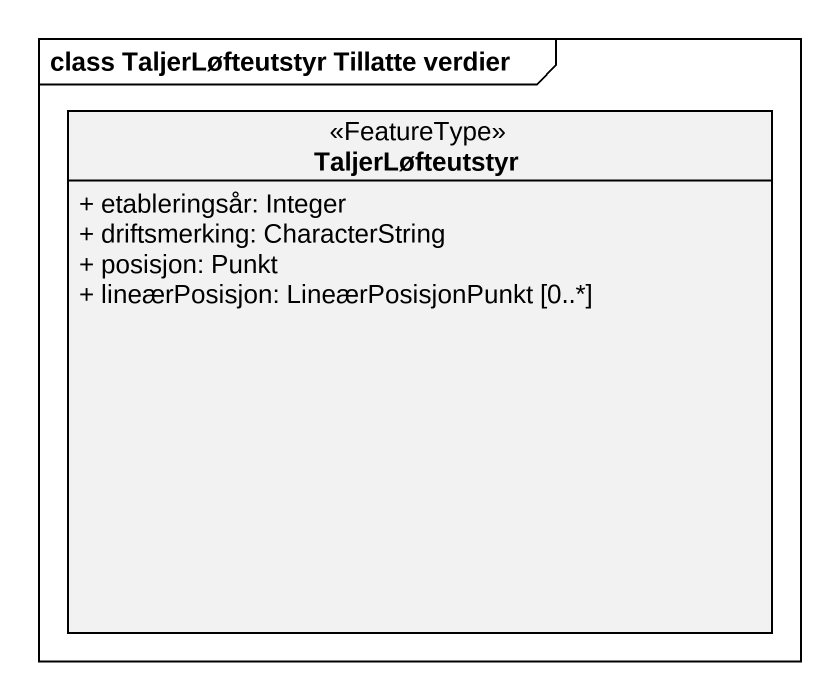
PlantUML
@startuml
mainframe class TaljerLøfteutstyr Tillatte verdier
hide circle
hide empty members
skinparam classAttributeIconSize 0
class TaljerLøfteutstyr <<FeatureType>> {
  + etableringsår: Integer
  + driftsmerking: CharacterString
  + posisjon: Punkt
  + lineærPosisjon: LineærPosisjonPunkt [0..*]
}
@enduml
